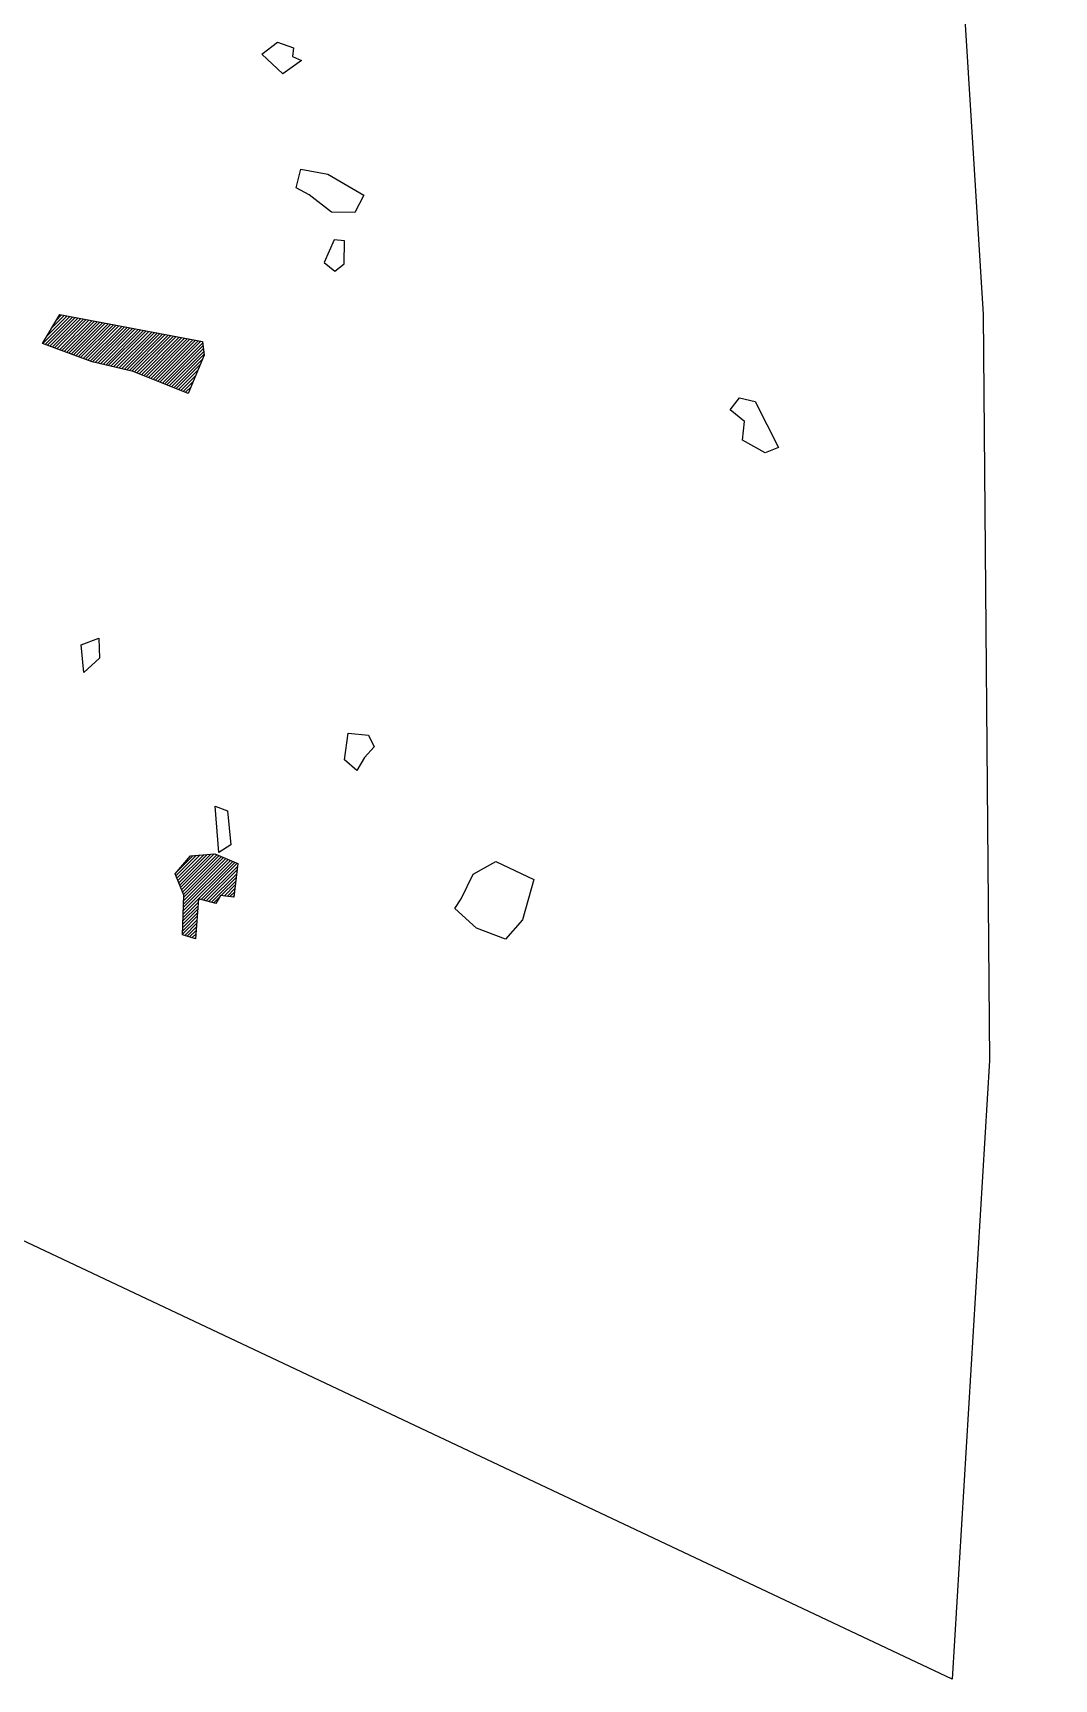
# Model space of a CAD drawing. Header units: metres. Extents: x -15 to -9.58, y -12.28 to -6.71.
# Drawn here: x -10.694 to -9.582, y -12.282 to -10.49 of the extents above; entities that cross this region are included whole.
import ezdxf

# ---------------------------------------------------------------- set-up
doc = ezdxf.new("R2010")
doc.units = ezdxf.units.M
doc.header["$LTSCALE"] = 25
doc.header["$MEASUREMENT"] = 0
doc.linetypes.add('STRICHPUNKTX2', pattern=[2, 1, -0.5, 0, -0.5])
doc.layers.get('0').update_dxf_attribs({"linetype": 'CONTINUOUS'})
for name, color, linetype in [('GRABUNGSGRENZE', 3, 'STRICHPUNKTX2'), ('KNOCHEN', 2, 'CONTINUOUS'), ('KNOCHENSCHRAFF', 2, 'CONTINUOUS'), ('STEINE', 4, 'CONTINUOUS')]:
    doc.layers.add(name, color=color, linetype=linetype)

# ---------------------------------------------------------------- blocks, each defined once
blk = doc.blocks.new('*X7')
at = {"color": 0}
for p, q in [((-1068.29, -1082.79), (-1065.35, -1079.85)), ((-1068.03, -1082.88), (-1065.06, -1079.91)), ((-1067.88, -1082.02), (-1065.65, -1079.79)), ((-1067.78, -1082.98), (-1064.76, -1079.96)), ((-1067.52, -1083.07), (-1064.46, -1080.02)), ((-1067.34, -1081.13), (-1065.95, -1079.74)), ((-1067.26, -1083.17), (-1064.16, -1080.07)), ((-1067, -1083.27), (-1063.87, -1080.13)), ((-1066.81, -1080.24), (-1066.25, -1079.68)), ((-1066.75, -1083.36), (-1063.57, -1080.19)), ((-1066.49, -1083.46), (-1063.27, -1080.24)), ((-1066.23, -1083.55), (-1062.97, -1080.3)), ((-1065.97, -1083.65), (-1062.68, -1080.36)), ((-1065.72, -1083.75), (-1062.38, -1080.41)), ((-1065.46, -1083.84), (-1062.08, -1080.47)), ((-1065.2, -1083.94), (-1061.79, -1080.52)), ((-1064.94, -1084.03), (-1061.49, -1080.58)), ((-1064.69, -1084.13), (-1061.19, -1080.64)), ((-1064.43, -1084.23), (-1060.89, -1080.69)), ((-1064.17, -1084.32), (-1060.6, -1080.75)), ((-1063.91, -1084.42), (-1060.3, -1080.8)), ((-1063.65, -1084.51), (-1060, -1080.86)), ((-1063.4, -1084.61), (-1059.7, -1080.92)), ((-1063.14, -1084.71), (-1059.41, -1080.97)), ((-1062.88, -1084.8), (-1059.11, -1081.03)), ((-1062.59, -1084.87), (-1058.81, -1081.09)), ((-1062.31, -1084.93), (-1058.51, -1081.14)), ((-1062.02, -1085), (-1058.22, -1081.2)), ((-1061.73, -1085.07), (-1057.92, -1081.25)), ((-1061.44, -1085.13), (-1057.62, -1081.31)), ((-1061.16, -1085.2), (-1057.33, -1081.37)), ((-1060.87, -1085.27), (-1057.03, -1081.42)), ((-1060.58, -1085.33), (-1056.73, -1081.48)), ((-1060.3, -1085.4), (-1056.43, -1081.54)), ((-1060.01, -1085.47), (-1056.14, -1081.59)), ((-1059.72, -1085.53), (-1055.84, -1081.65)), ((-1059.44, -1085.6), (-1055.54, -1081.7)), ((-1059.15, -1085.67), (-1055.24, -1081.76)), ((-1058.86, -1085.73), (-1054.95, -1081.82)), ((-1058.58, -1085.8), (-1054.65, -1081.87)), ((-1058.31, -1085.88), (-1054.35, -1081.93)), ((-1058.05, -1085.98), (-1054.06, -1081.99)), ((-1057.8, -1086.09), (-1053.76, -1082.04)), ((-1057.55, -1086.19), (-1053.46, -1082.1)), ((-1057.3, -1086.29), (-1053.16, -1082.15)), ((-1057.04, -1086.39), (-1052.87, -1082.21)), ((-1056.79, -1086.49), (-1052.57, -1082.27)), ((-1056.54, -1086.59), (-1052.27, -1082.32)), ((-1056.28, -1086.69), (-1051.97, -1082.38)), ((-1056.03, -1086.79), (-1051.68, -1082.44)), ((-1055.78, -1086.89), (-1051.38, -1082.49)), ((-1055.53, -1086.99), (-1051.08, -1082.55)), ((-1055.27, -1087.09), (-1050.88, -1082.7)), ((-1055.02, -1087.19), (-1050.84, -1083.02)), ((-1054.77, -1087.3), (-1050.81, -1083.33)), ((-1054.52, -1087.4), (-1050.77, -1083.65)), ((-1054.26, -1087.5), (-1050.73, -1083.96)), ((-1054.01, -1087.6), (-1050.89, -1084.48)), ((-1053.76, -1087.7), (-1051.15, -1085.09)), ((-1053.51, -1087.8), (-1051.4, -1085.7)), ((-1053.25, -1087.9), (-1051.66, -1086.31)), ((-1053, -1088), (-1051.92, -1086.92)), ((-1052.75, -1088.1), (-1052.17, -1087.53)), ((-1052.49, -1088.2), (-1052.43, -1088.14)), ((-1053.79, -1140.76), (-1051.54, -1138.51)), ((-1053.74, -1140.36), (-1051.92, -1138.55)), ((-1053.69, -1141.02), (-1051.16, -1138.48)), ((-1053.59, -1141.27), (-1050.77, -1138.45)), ((-1053.48, -1141.52), (-1050.39, -1138.42)), ((-1053.38, -1141.77), (-1050, -1138.39)), ((-1053.28, -1142.02), (-1049.62, -1138.36)), ((-1053.18, -1142.27), (-1049.35, -1138.45)), ((-1053.08, -1142.53), (-1049.1, -1138.55)), ((-1053.01, -1144.93), (-1047.36, -1139.28)), ((-1053, -1144.57), (-1047.61, -1139.18)), ((-1052.99, -1144.21), (-1047.86, -1139.07)), ((-1052.98, -1142.78), (-1048.85, -1138.66)), ((-1052.98, -1143.84), (-1048.1, -1138.97)), ((-1052.97, -1143.48), (-1048.35, -1138.86)), ((-1052.96, -1143.11), (-1048.6, -1138.76)), ((-1051.06, -1143.34), (-1047.11, -1139.38)), ((-1050.78, -1143.41), (-1047.07, -1139.71)), ((-1050.5, -1143.49), (-1047.13, -1140.11)), ((-1050.22, -1143.56), (-1047.18, -1140.52)), ((-1049.94, -1143.63), (-1047.23, -1140.92)), ((-1048.86, -1142.91), (-1047.28, -1141.33)), ((-1048.55, -1142.95), (-1047.33, -1141.73)), ((-1049.66, -1143.7), (-1049.04, -1143.08)), ((-1048.23, -1142.99), (-1047.38, -1142.13)), ((-1047.92, -1143.02), (-1047.43, -1142.54)), ((-1047.6, -1143.06), (-1047.49, -1142.94)), ((-1053.06, -1146.75), (-1051.47, -1145.16)), ((-1053.05, -1146.39), (-1051.44, -1144.78)), ((-1053.04, -1146.02), (-1051.41, -1144.4)), ((-1053.03, -1145.66), (-1051.38, -1144.01)), ((-1053.02, -1145.3), (-1051.35, -1143.63)), ((-1053.07, -1147.11), (-1051.5, -1145.54)), ((-1052.84, -1147.24), (-1051.52, -1145.92)), ((-1052.57, -1147.32), (-1051.55, -1146.3)), ((-1052.3, -1147.4), (-1051.58, -1146.69)), ((-1052.03, -1147.48), (-1051.61, -1147.07)), ((-1051.75, -1147.57), (-1051.64, -1147.45))]:
    blk.add_line(p, q, dxfattribs=at)

msp = doc.modelspace()

# ---------------------------------------------------------------- linework, layer by layer
at = {"layer": 'GRABUNGSGRENZE', "flags": 128}
msp.add_lwpolyline([(-12.2077, -7.9019), (-9.5818, -9.1304), (-9.6205, -9.6894), (-9.6748, -9.9714), (-9.6503, -10.199), (-9.6786, -10.4804), (-9.659, -10.7962), (-9.6522, -11.6086), (-9.6927, -12.2822), (-10.79, -11.7643), (-12.5124, -10.9623)], dxfattribs=at)
at = {"layer": 'KNOCHEN'}
for points in [[(-10.5246, -10.8822), (-10.5844, -10.8583), (-10.6291, -10.8479), (-10.6833, -10.8277), (-10.6645, -10.7964), (-10.509, -10.8258), (-10.5072, -10.8406), (-10.5246, -10.8822)], [(-10.5165, -11.476), (-10.5307, -11.4717), (-10.5295, -11.4284), (-10.5388, -11.4053), (-10.5222, -11.3857), (-10.4957, -11.3836), (-10.4704, -11.3941), (-10.475, -11.4308), (-10.4893, -11.429), (-10.4945, -11.4376), (-10.5133, -11.4327), (-10.5165, -11.476)]]:
    msp.add_lwpolyline(points, dxfattribs=at)
at = {"layer": 'STEINE'}
for points in [[(-10.4214, -10.5342), (-10.4445, -10.5129), (-10.4275, -10.4999), (-10.4098, -10.5058), (-10.4109, -10.5155), (-10.4013, -10.5197), (-10.4214, -10.5342)], [(-10.3687, -10.6848), (-10.3929, -10.6661), (-10.407, -10.6582), (-10.4021, -10.6379), (-10.3726, -10.6435), (-10.3332, -10.6665), (-10.3432, -10.6852), (-10.3687, -10.6848)], [(-10.3656, -10.7149), (-10.3767, -10.7397), (-10.3651, -10.7491), (-10.3548, -10.7411), (-10.3544, -10.7161), (-10.3656, -10.7149)], [(-9.8963, -10.9469), (-9.921, -10.9333), (-9.9187, -10.9129), (-9.9343, -10.9), (-9.9244, -10.8869), (-9.9071, -10.8912), (-9.8819, -10.941), (-9.8963, -10.9469)], [(-10.6384, -11.1862), (-10.641, -11.1561), (-10.622, -11.1487), (-10.6213, -11.1706), (-10.6384, -11.1862)], [(-10.3222, -11.267), (-10.3325, -11.2786), (-10.3409, -11.2927), (-10.3545, -11.2813), (-10.3505, -11.2523), (-10.3281, -11.2542), (-10.3222, -11.267)], [(-10.4911, -11.3821), (-10.4954, -11.3316), (-10.4817, -11.3369), (-10.4782, -11.3736), (-10.4911, -11.3821)], [(-10.2274, -11.4326), (-10.2142, -11.4057), (-10.1895, -11.3919), (-10.1481, -11.4114), (-10.1605, -11.4555), (-10.1791, -11.4766), (-10.2105, -11.4644), (-10.2342, -11.4431), (-10.2274, -11.4326)]]:
    msp.add_lwpolyline(points, dxfattribs=at)

# ---------------------------------------------------------------- block references
at = {"layer": 'KNOCHENSCHRAFF', "xscale": 0.01, "yscale": 0.01, "zscale": 0.01}
msp.add_blockref('*X7', (0, 0), dxfattribs=at)

doc.saveas('drawing.dxf')
